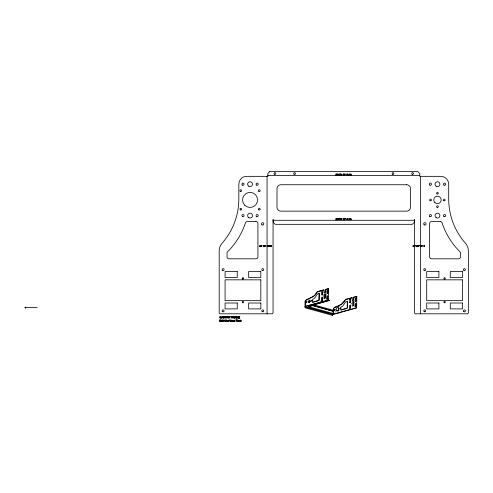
<?xml version="1.0" encoding="UTF-8"?>
<svg xmlns="http://www.w3.org/2000/svg" width="493" height="493" viewBox="0 0 493 493"><rect width="100%" height="100%" fill="white"/><g stroke="black" fill="none" stroke-linecap="round" stroke-linejoin="round"><path stroke-width="0.74" d="M356.84 296.416L353.771 297.267L353.296 300.132L353.629 297.23L356.84 296.416L356.636 307.934L333.095 314.442L332.473 315.354L305.352 307.885L305.007 307.312L305.259 306.584L328.628 300.12L329.447 300.342L313.955 304.896M319.082 293.169L318.922 300.416L312.685 302.227L312.593 299.799A0.666 0.666 0 0 1 312.839 299.282C315.68 298.838 316.882 292.441 319.365 293.557L319.1 300.41L312.685 302.227M347.343 300.989L347.134 308.193L340.897 310.005L340.805 307.577A0.666 0.666 0 0 1 341.051 307.059C343.892 306.609 345.094 300.219 347.577 301.328L347.318 308.187L340.897 310.005M328.628 300.12L328.628 288.645L325.411 289.459L325.084 292.361L325.559 289.496L328.628 288.645M305.124 306.683L305.124 301.371A3.001 3.001 0 0 1 305.34 300.564C308.791 297.951 314.503 297.402 316.592 292.602A2.52 2.52 0 0 1 317.936 291.523L323.809 289.896L324.16 292.694M323.956 289.939L318.077 291.566A2.52 2.52 0 0 0 316.74 292.639C314.645 297.445 308.932 297.994 305.481 300.601A3.001 3.001 0 0 0 305.266 301.408L305.259 306.584L333.12 314.257L333.336 309.142A3.001 3.001 0 0 1 333.551 308.335C337.046 305.746 342.851 305.303 344.952 300.41A2.52 2.52 0 0 1 346.296 299.337L352.168 297.71L352.372 300.471M309.037 306.467L308.803 306.708L312.192 305.598A2.995 2.995 0 0 1 313.579 305.611L333.286 311.04M309.037 306.658L312.192 305.598M333.28 311.225L313.579 305.611M321.368 300.52L322.225 300.28L322.286 297.439M322.41 291.776L322.49 294.66L322.558 291.733L321.553 292.01L321.491 294.937L322.49 294.66M322.367 300.323L322.434 297.396L321.43 297.673L321.368 300.601L322.225 300.28M324 298.29L325.004 298.012L325.09 293.846M325.146 298.055L325.238 293.803L324.092 294.124L324 298.37L325.004 298.012M326.711 299.041L327.568 298.807L327.629 295.96M327.753 290.297L327.833 293.181L327.894 290.254L326.896 290.531L326.828 293.458L327.833 293.181M327.709 298.844L327.771 295.917L326.773 296.194L326.711 299.122L327.568 298.807M332.473 315.354L333.095 314.442M337.212 306.461L334.648 307.268L333.699 308.378A3.001 3.001 0 0 0 333.484 309.185L333.237 314.423M350.498 305.21L350.585 308.094L350.646 305.167L349.642 305.444L349.58 308.371L350.585 308.094M349.703 302.628L350.56 302.394L350.622 299.547M350.708 302.431L350.769 299.504L349.765 299.781L349.703 302.708L350.56 302.394M353.308 301.617L353.358 305.826L353.45 301.58L352.304 301.895L352.212 306.141L353.358 305.826M355.841 303.731L355.921 306.615L355.989 303.694L354.985 303.971L354.923 306.892L355.921 306.615M355.046 301.149L355.903 300.915L355.964 298.068M356.045 300.952L356.112 298.031L355.108 298.308L355.046 301.229L355.903 300.915M335.733 311.983L335.819 311.588M345.562 174.128L345.125 174.312L345.42 174.023M352.168 297.71L346.148 299.3A2.52 2.52 0 0 0 344.81 300.373L341.507 304.101L337.76 306.295M321.023 300.97L320.925 301.334M338.919 310.744L338.882 311.114M349.445 299.214L349.346 299.571M351.213 303.46L351.145 303.793M356.457 297.273L356.359 297.63M338.876 312.87L339.381 312.735M339.517 312.698L339.166 312.95M308.008 301.864L308.107 301.506M327.937 299.393L328.018 298.992M349.143 309.105L349.241 308.741M356.149 307.164L356.254 306.763M334.722 310.405C335.93 308.729 333.447 309.733 334.765 310.485M321.103 291.819L321.233 291.437M310.245 301.26L310.38 300.835M328.11 289.878L328.246 289.496M322.866 296.071L323.001 295.646M326.138 295.165L326.255 294.746M335.801 307.558L335.93 307.133M338.944 306.689L339.073 306.307M354.35 302.936L354.485 302.511M308.791 302.603L308.359 301.525A1.978 1.978 0 0 1 308.513 300.909L309.549 300.12L310.115 301.241A1.978 1.978 0 0 1 309.961 301.864L309.068 302.659M309.068 302.597L309.82 301.827A1.978 1.978 0 0 0 309.974 301.205L309.536 300.126M324.104 292.632L325.226 292.398M328.517 299.935L305.001 306.363M333.299 310.251L313.566 304.816L329.46 300.422M352.316 300.403L353.444 300.175M356.729 307.737L333.219 314.133M332.985 314.62L305.013 306.991M311.995 300.046C310.836 302.739 313.332 298.647 311.675 301.205M306.652 301.525C305.481 304.218 307.996 300.145 306.338 302.684M340.213 307.817C339.036 310.51 341.55 306.436 339.893 308.982M334.55 310.461L335.166 309.998L334.87 309.296M267.804 175.6L419.734 175.6M273.264 220.285L414.274 220.285M420.547 245.434L421.423 245.471L421.54 246.044C421.737 247.455 421.028 245.409 420.547 246.783M24.65 307.632L25.827 307.632M26.221 307.632L37.061 307.632M332.966 314.355L333.521 314.355M337.834 307.33L336.436 308.408A2.866 2.866 0 0 0 336.214 309.136L336.3 310.3L336.978 310.954A0.863 0.863 0 0 0 337.267 310.923L338.327 309.869A2.866 2.866 0 0 0 338.549 309.142C337.939 306.936 338.327 307.053 338.691 309.179A2.866 2.866 0 0 1 338.469 309.912L337.76 310.8L336.978 310.954M333.28 311.329L313.973 305.906M308.84 306.738L332.122 313.197A3.1 3.1 0 0 0 333.237 313.258M420.474 176.34L420.474 313.813M267.064 176.34L267.064 313.813M25.433 306.849L25.433 308.415M312.186 305.783A2.995 2.995 0 0 1 313.573 305.796M231.667 320.733L231.365 321.418L231.365 320.296L232.85 320.321L233.01 321.418L232.628 320.512L232.339 321.418L232.006 320.549L231.667 320.733M233.583 320.733L233.281 321.418L233.281 320.296L234.773 320.321L234.927 321.418L234.551 320.512L234.255 321.418L233.922 320.549L233.583 320.733M237.441 320.727L237.139 321.418L237.435 319.871C237.121 320.666 238.834 319.963 238.162 321.418L237.823 320.555L237.441 320.727M222.454 320.715L222.651 321.35L223.539 321.418L223.539 319.871L222.454 320.715M226.509 320.733C226.213 321.954 228.29 321.017 227.045 321.22C227.846 321.393 227.452 319.316 226.509 320.733M227.711 320.733C227.464 321.984 229.553 320.986 228.154 321.202C229.307 321.331 228.419 319.365 227.711 320.733M239.006 320.727C239.758 323.094 240.146 318.946 239.006 320.727M231.125 320.296L230.533 321.14L231.125 321.418C229.602 321.966 230.73 318.478 231.125 320.296M223.243 320.857C222.707 321.997 222.719 319.686 223.243 320.857M263.891 246.18L263.311 246.716L263.829 246.728L264.051 246.081L263.829 245.496L263.287 245.551L263.28 246.204L263.891 246.18M343.633 174.645L343.06 175.188L343.578 175.194L343.8 174.547L343.578 173.961L343.036 174.017L343.029 174.67L343.633 174.645M343.633 219.274L343.06 219.81L343.578 219.816L343.8 219.169L343.578 218.59L343.036 218.645L343.029 219.293L343.633 219.274M417.3 246.18L416.721 246.716L417.238 246.728L417.466 246.081L417.238 245.496L416.696 245.551L416.69 246.204L417.3 246.18M264.266 245.73L264.347 246.666L264.901 246.728L264.981 245.594L264.266 245.73M344.009 174.195L344.096 175.132L344.65 175.194L344.73 174.06L344.009 174.195M344.009 218.824L344.096 219.755L344.65 219.816L344.73 218.689L344.009 218.824M417.676 245.73L417.756 246.666L418.31 246.728L418.391 245.594L417.676 245.73M337.07 174.565L336.818 175.157L335.949 175.249L335.949 173.9L336.855 174.017L337.07 174.565M337.07 219.194L336.818 219.786L335.949 219.872L335.949 218.522L336.855 218.639L337.07 219.194M336.885 174.565L336.134 175.089L336.134 174.06L336.885 174.565M336.885 219.188L336.134 219.718L336.134 218.682L336.885 219.188M226.823 320.653L227.248 320.758L226.823 320.653M228.025 320.653L228.45 320.758L228.025 320.653M225.609 320.968L225.326 321.387L224.537 321.307L224.352 320.912L225.295 320.968L224.475 320.056L225.406 319.969L225.566 320.314L224.716 320.302L225.609 320.968M260.624 246.21L260.415 246.734L259.614 246.549C259.762 244.109 259.244 246.882 260.366 246.555L260.446 245.434L260.624 246.21M414.034 246.21L413.824 246.734L413.023 246.549C413.171 244.109 412.653 246.882 413.775 246.555L413.855 245.434L414.034 246.21M270.737 245.773L271.304 246.032L271.212 246.746L270.528 246.149L271.008 245.428L271.396 245.76L270.737 245.773M350.486 174.239L351.047 174.497L350.961 175.212L350.27 174.614L350.757 173.893L351.139 174.226L350.486 174.239M350.486 218.867L351.047 219.12L350.961 219.841L350.27 219.243L350.757 218.516L351.139 218.855L350.486 218.867M424.146 245.773L424.713 246.032L424.621 246.746L423.937 246.149L424.418 245.428L424.806 245.76L424.146 245.773M264.926 246.118C264.359 247.88 264.359 244.349 264.926 246.118M344.675 174.584C344.102 176.346 344.108 172.815 344.675 174.584M344.675 219.206C344.102 220.975 344.108 217.438 344.675 219.206M418.335 246.118C417.768 247.88 417.768 244.349 418.335 246.118M220.02 316.919L220.285 317.948L221.166 317.837L220.624 317.276L221.4 317.276L221.03 318.176L220.149 318.133L219.699 317.307L220.137 316.457L221.234 316.592C221.597 317.443 220.309 315.896 220.02 316.919M338.555 174.577L337.908 175.274L337.261 174.59L337.908 173.875L338.555 174.577M338.555 219.2L337.908 219.896L337.261 219.219L337.908 218.498L338.555 219.2M340.01 174.769L339.424 173.9L339.11 175.058C338.346 171.878 339.135 177.326 339.529 174.06C339.788 177.357 340.78 172.125 340.01 174.769M340.01 219.391L339.424 218.522L339.11 219.687C338.346 216.501 339.135 221.949 339.529 218.689C339.788 221.979 340.78 216.747 340.01 219.391M220.716 320.197L220.408 321.418L219.804 320.197L219.514 321.418L219.514 319.871L219.977 319.871L220.26 320.925L220.537 319.871L221.006 319.871L221.006 321.418L220.716 320.197M222.392 316.568L222.09 317.461L222.713 317.461L222.392 316.568M235.235 316.568L234.939 317.461L235.562 317.461L235.235 316.568M228.123 316.876L227.144 317.19L227.144 316.58L228.123 316.876M233.978 316.876L232.998 317.19L232.998 316.58L233.978 316.876M268.038 245.797L267.317 246.025L267.317 245.582L268.038 245.797M347.781 174.269L347.066 174.497L347.066 174.047L347.781 174.269M347.781 218.892L347.066 219.12L347.066 218.67L347.781 218.892M421.447 245.797L420.726 246.025L420.726 245.582L421.447 245.797M337.582 174.158L337.576 174.978L338.241 174.978L338.315 174.288L337.582 174.158M337.582 218.781L337.576 219.607L338.241 219.601L338.315 218.91L337.582 218.781M271.249 246.352C270.682 247.387 270.657 245.36 271.249 246.352M350.998 174.818C350.431 175.853 350.4 173.826 350.998 174.818M350.998 219.447C350.431 220.476 350.4 218.448 350.998 219.447M424.658 246.352C424.091 247.387 424.066 245.36 424.658 246.352M237.299 317.658L237.201 317.954L236.683 316.377L236.313 316.377L236.313 318.213L236.548 316.648L237.084 318.213L237.836 316.679L238.07 318.213L238.07 316.377L237.299 317.658M263.872 245.871C263.293 246.87 263.311 244.879 263.872 245.871M343.615 174.343C343.036 175.335 343.06 173.345 343.615 174.343M343.615 218.966C343.036 219.964 343.06 217.968 343.615 218.966M417.281 245.871C416.702 246.87 416.721 244.879 417.281 245.871M222.016 317.658L221.56 318.213L222.528 316.377L223.28 318.213L222.787 317.658L222.016 317.658M234.865 317.658L234.662 318.213L234.07 318.213L232.998 317.4L232.758 318.213L232.758 316.377L234.15 316.598L233.707 317.381L234.378 318.213L235.377 316.377L236.129 318.213L235.636 317.658L234.865 317.658M261.956 245.822L260.92 246.783L260.92 245.434L261.956 245.822M415.365 245.822L414.336 246.783L414.336 245.434L415.365 245.822M228.376 316.876L227.858 317.381L228.524 318.213L227.427 317.4L226.903 318.213L226.903 316.377L228.093 316.426L228.376 316.876M268.223 245.797L267.841 246.167L268.334 246.783L267.526 246.186L267.138 246.783L267.138 245.434L268.223 245.797M347.966 174.269L347.59 174.633L348.076 175.249L347.275 174.651L346.887 175.249L346.887 173.9L347.966 174.269M347.966 218.892L347.59 219.262L348.076 219.872L347.275 219.274L346.887 219.872L346.887 218.522L347.966 218.892M261.771 245.828L261.099 246.075L261.099 245.594L261.771 245.828M415.18 245.828L414.514 246.075L414.514 245.594L415.18 245.828M265.45 245.551L265.672 245.773L265.45 245.551M345.199 218.645L345.42 218.867L345.199 218.645M418.859 245.551L419.081 245.773L418.859 245.551M265.382 245.483L265.739 245.847L265.382 245.483M345.125 218.578L345.488 218.935L345.125 218.578M418.791 245.483L419.149 245.847L418.791 245.483M229.609 316.919L229.411 317.245L228.567 316.377L229.276 318.213L230.249 316.377L229.609 316.919M269.474 245.428C268.593 245.878 270.201 247.843 269.474 245.428M349.223 173.893C348.335 174.343 349.95 176.309 349.223 173.893M349.223 218.516C348.335 218.966 349.95 220.932 349.223 218.516M422.883 245.428C422.002 245.878 423.616 247.843 422.883 245.428M240.892 320.296L240.547 320.69L240.251 319.871L240.251 321.418L240.683 320.912L241.287 321.418L240.874 320.703L241.256 320.296L240.892 320.296M269.77 171.558L267.804 173.524L267.804 176.34L246.685 176.34A7.857 7.857 0 0 0 238.828 184.191L238.828 199.006A66.771 66.771 0 0 1 222.14 243.172A11.783 11.783 0 0 0 219.188 250.968L219.188 313.024L219.977 313.813L272.284 313.813L273.067 313.024L273.067 219.545L273.264 222.361L275.23 224.327L412.314 224.327L414.274 222.361L414.471 219.545L414.471 313.024L415.26 313.813L467.567 313.813L468.35 313.024L468.35 250.968A11.783 11.783 0 0 0 465.404 243.172A66.771 66.771 0 0 1 448.71 199.006L448.71 184.191A7.857 7.857 0 0 0 440.853 176.34L419.734 176.34L419.734 173.524L417.768 171.558L269.77 171.558M226.176 319.902C225.128 321.621 226.99 321.756 226.176 319.902M340.749 173.9L340.564 175.249L340.737 174.189C342.025 177.4 341.495 171.884 341.458 174.96L340.749 173.9M406.614 184.746L280.924 184.746A3.926 3.926 0 0 0 276.998 188.671L276.998 207.208A3.926 3.926 0 0 0 280.924 211.14L406.614 211.14A3.926 3.926 0 0 0 410.546 207.208L410.546 188.671A3.926 3.926 0 0 0 406.614 184.746M340.749 218.522L340.564 219.872L340.737 218.812C342.025 222.023 341.495 216.513 341.458 219.582L340.749 218.522M255.953 221.511L247.32 221.511A1.966 1.966 0 0 0 245.44 222.91A72.97 72.97 0 0 1 227.587 251.763A1.966 1.966 0 0 0 227.045 253.112L227.045 256.859A1.966 1.966 0 0 0 229.011 258.825L255.953 258.825A1.966 1.966 0 0 0 257.919 256.859L257.919 223.471A1.966 1.966 0 0 0 255.953 221.511M440.218 221.511L431.585 221.511A1.966 1.966 0 0 0 429.619 223.471L429.619 256.859A1.966 1.966 0 0 0 431.585 258.825L458.533 258.825A1.966 1.966 0 0 0 460.493 256.859L460.493 253.112A1.966 1.966 0 0 0 459.957 251.763A72.97 72.97 0 0 1 442.098 222.91A1.966 1.966 0 0 0 440.218 221.511M237.256 271.588L225.085 271.588L225.085 277.479L237.256 277.479L237.256 271.588M260.828 271.588L248.651 271.588L248.651 277.479L260.828 277.479L260.828 271.588M438.893 271.588L426.716 271.588L426.716 277.479L438.893 277.479L438.893 271.588M462.459 271.588L450.282 271.588L450.282 277.479L462.459 277.479L462.459 271.588M260.828 279.839L225.085 279.839L225.085 300.656L260.828 300.656L260.828 279.839M462.459 279.839L426.716 279.839L426.716 300.656L462.459 300.656L462.459 279.839M237.256 303.01L225.085 303.01L225.085 308.901L237.256 308.901L237.256 303.01M260.828 303.01L248.651 303.01L248.651 308.901L260.828 308.901L260.828 303.01M438.893 303.01L426.716 303.01L426.716 308.901L438.893 308.901L438.893 303.01M462.459 303.01L450.282 303.01L450.282 308.901L462.459 308.901L462.459 303.01M223.723 316.377L223.471 318.213L223.705 316.771L224.919 318.213L224.919 316.377L224.685 317.819L223.723 316.377M226.651 316.377L225.19 316.377L225.8 316.592L225.8 318.213L226.04 316.592L226.651 316.377M232.437 316.377L231.192 316.377L231.192 318.213L231.439 317.381L232.302 317.381L231.439 317.165L231.439 316.592L232.437 316.377M239.795 316.377L238.464 316.377L238.464 318.213L239.838 318.213L238.711 317.997L238.711 317.375L239.727 317.375L238.711 317.159L238.711 316.592L239.795 316.377M222.207 319.871L221.912 321.418L222.207 319.871M229.282 319.871L228.986 321.418L229.282 319.871M236.942 319.871L235.716 319.871L236.172 320.13L236.172 321.418L236.942 319.871M221.61 320.296L221.314 321.418L221.61 320.296M238.754 320.296L238.458 321.418L238.754 320.296M244.756 205.211A7.5 7.5 0 0 0 257.309 201.847A7.5 7.5 0 0 0 248.121 192.658A7.5 7.5 0 0 0 244.756 205.211M262.301 311.718A0.98 0.98 0 0 0 263.773 310.867A0.98 0.98 0 0 0 262.301 310.017A0.98 0.98 0 0 0 262.301 311.718M222.423 311.564A0.98 0.98 0 0 0 224.069 311.12A0.98 0.98 0 0 0 222.867 309.918A0.98 0.98 0 0 0 222.423 311.564M262.301 270.472A0.98 0.98 0 0 0 263.773 269.622A0.98 0.98 0 0 0 262.301 268.771A0.98 0.98 0 0 0 262.301 270.472M222.626 270.472A0.98 0.98 0 0 0 224.099 269.622A0.98 0.98 0 0 0 222.626 268.771A0.98 0.98 0 0 0 222.626 270.472M424.257 311.718A0.98 0.98 0 0 0 425.73 310.867A0.98 0.98 0 0 0 424.257 310.017A0.98 0.98 0 0 0 424.257 311.718M463.931 311.718A0.98 0.98 0 0 0 465.404 310.867A0.98 0.98 0 0 0 463.931 310.017A0.98 0.98 0 0 0 463.931 311.718M424.257 270.472A0.98 0.98 0 0 0 425.73 269.622A0.98 0.98 0 0 0 424.257 268.771A0.98 0.98 0 0 0 424.257 270.472M463.931 270.472A0.98 0.98 0 0 0 465.404 269.622A0.98 0.98 0 0 0 463.931 268.771A0.98 0.98 0 0 0 463.931 270.472M434.838 202.543A3.734 3.734 0 0 0 441.081 200.873A3.734 3.734 0 0 0 436.508 196.3A3.734 3.734 0 0 0 434.838 202.543M248.682 186.2A2.434 2.434 0 0 0 252.49 184.382A2.434 2.434 0 0 0 249.014 181.997A2.434 2.434 0 0 0 248.682 186.2M248.848 217.727A2.434 2.434 0 0 0 252.496 215.614A2.434 2.434 0 0 0 248.848 213.506A2.434 2.434 0 0 0 248.848 217.727M436.262 217.727A2.434 2.434 0 0 0 439.91 215.614A2.434 2.434 0 0 0 436.262 213.506A2.434 2.434 0 0 0 436.262 217.727M436.262 186.305A2.434 2.434 0 0 0 439.91 184.191A2.434 2.434 0 0 0 436.262 182.083A2.434 2.434 0 0 0 436.262 186.305M242.433 185.121A1.078 1.078 0 0 0 244.072 184.216A1.078 1.078 0 0 0 242.47 183.248A1.078 1.078 0 0 0 242.433 185.121M256.52 185.085A1.078 1.078 0 0 0 258.209 184.277A1.078 1.078 0 0 0 256.668 183.217A1.078 1.078 0 0 0 256.52 185.085M444.008 185.128A1.078 1.078 0 0 0 445.629 184.191A1.078 1.078 0 0 0 444.008 183.26A1.078 1.078 0 0 0 444.008 185.128M429.865 185.128A1.078 1.078 0 0 0 431.486 184.191A1.078 1.078 0 0 0 429.865 183.26A1.078 1.078 0 0 0 429.865 185.128M242.451 216.55A1.078 1.078 0 0 0 244.072 215.614A1.078 1.078 0 0 0 242.451 214.683A1.078 1.078 0 0 0 242.451 216.55M256.594 216.55A1.078 1.078 0 0 0 258.215 215.614A1.078 1.078 0 0 0 256.594 214.683A1.078 1.078 0 0 0 256.594 216.55M444.002 216.55A1.078 1.078 0 0 0 445.629 215.626A1.078 1.078 0 0 0 444.014 214.677A1.078 1.078 0 0 0 444.002 216.55M429.865 216.55A1.078 1.078 0 0 0 431.486 215.614A1.078 1.078 0 0 0 429.865 214.683A1.078 1.078 0 0 0 429.865 216.55M242.581 302.708A0.709 0.709 0 0 0 243.659 302.129A0.709 0.709 0 0 0 242.624 301.482A0.709 0.709 0 0 0 242.581 302.708M242.599 278.995A0.709 0.709 0 0 0 243.659 278.385A0.709 0.709 0 0 0 242.599 277.769A0.709 0.709 0 0 0 242.599 278.995M444.23 278.995A0.709 0.709 0 0 0 445.296 278.385A0.709 0.709 0 0 0 444.236 277.769A0.709 0.709 0 0 0 444.23 278.995M444.23 302.72A0.709 0.709 0 0 0 445.296 302.11A0.709 0.709 0 0 0 444.23 301.494A0.709 0.709 0 0 0 444.23 302.72M262.066 224.87A1.177 1.177 0 0 0 263.835 223.847A1.177 1.177 0 0 0 262.066 222.83A1.177 1.177 0 0 0 262.066 224.87M424.288 224.87A1.177 1.177 0 0 0 426.051 223.847A1.177 1.177 0 0 0 424.288 222.83A1.177 1.177 0 0 0 424.288 224.87M240.325 191.364A0.863 0.863 0 0 0 241.675 190.723A0.863 0.863 0 0 0 240.442 189.873A0.863 0.863 0 0 0 240.325 191.364M258.862 209.895A0.863 0.863 0 0 0 260.175 209.18A0.863 0.863 0 0 0 258.899 208.397A0.863 0.863 0 0 0 258.862 209.895M240.381 209.901A0.863 0.863 0 0 0 241.675 209.155A0.863 0.863 0 0 0 240.381 208.41A0.863 0.863 0 0 0 240.381 209.901M258.88 191.401A0.863 0.863 0 0 0 260.181 190.655A0.863 0.863 0 0 0 258.88 189.904A0.863 0.863 0 0 0 258.88 191.401M274.49 174.269A0.863 0.863 0 0 0 275.784 173.524A0.863 0.863 0 0 0 274.49 172.772A0.863 0.863 0 0 0 274.49 174.269M294.099 174.251A0.863 0.863 0 0 0 295.424 173.554A0.863 0.863 0 0 0 294.155 172.76A0.863 0.863 0 0 0 294.099 174.251M412.185 174.269A0.863 0.863 0 0 0 413.485 173.524A0.863 0.863 0 0 0 412.185 172.772A0.863 0.863 0 0 0 412.185 174.269M392.551 174.269A0.863 0.863 0 0 0 393.845 173.524A0.863 0.863 0 0 0 392.551 172.772A0.863 0.863 0 0 0 392.551 174.269M430.087 200.688A0.826 0.826 0 0 0 431.375 200.072A0.826 0.826 0 0 0 430.198 199.264A0.826 0.826 0 0 0 430.087 200.688M443.836 200.688A0.826 0.826 0 0 0 445.124 200.072A0.826 0.826 0 0 0 443.946 199.264A0.826 0.826 0 0 0 443.836 200.688M437.008 193.909A0.826 0.826 0 0 0 438.302 193.293A0.826 0.826 0 0 0 437.125 192.486A0.826 0.826 0 0 0 437.008 193.909M437.057 207.294A0.826 0.826 0 0 0 438.302 206.592A0.826 0.826 0 0 0 437.069 205.864A0.826 0.826 0 0 0 437.057 207.294"/></g></svg>
